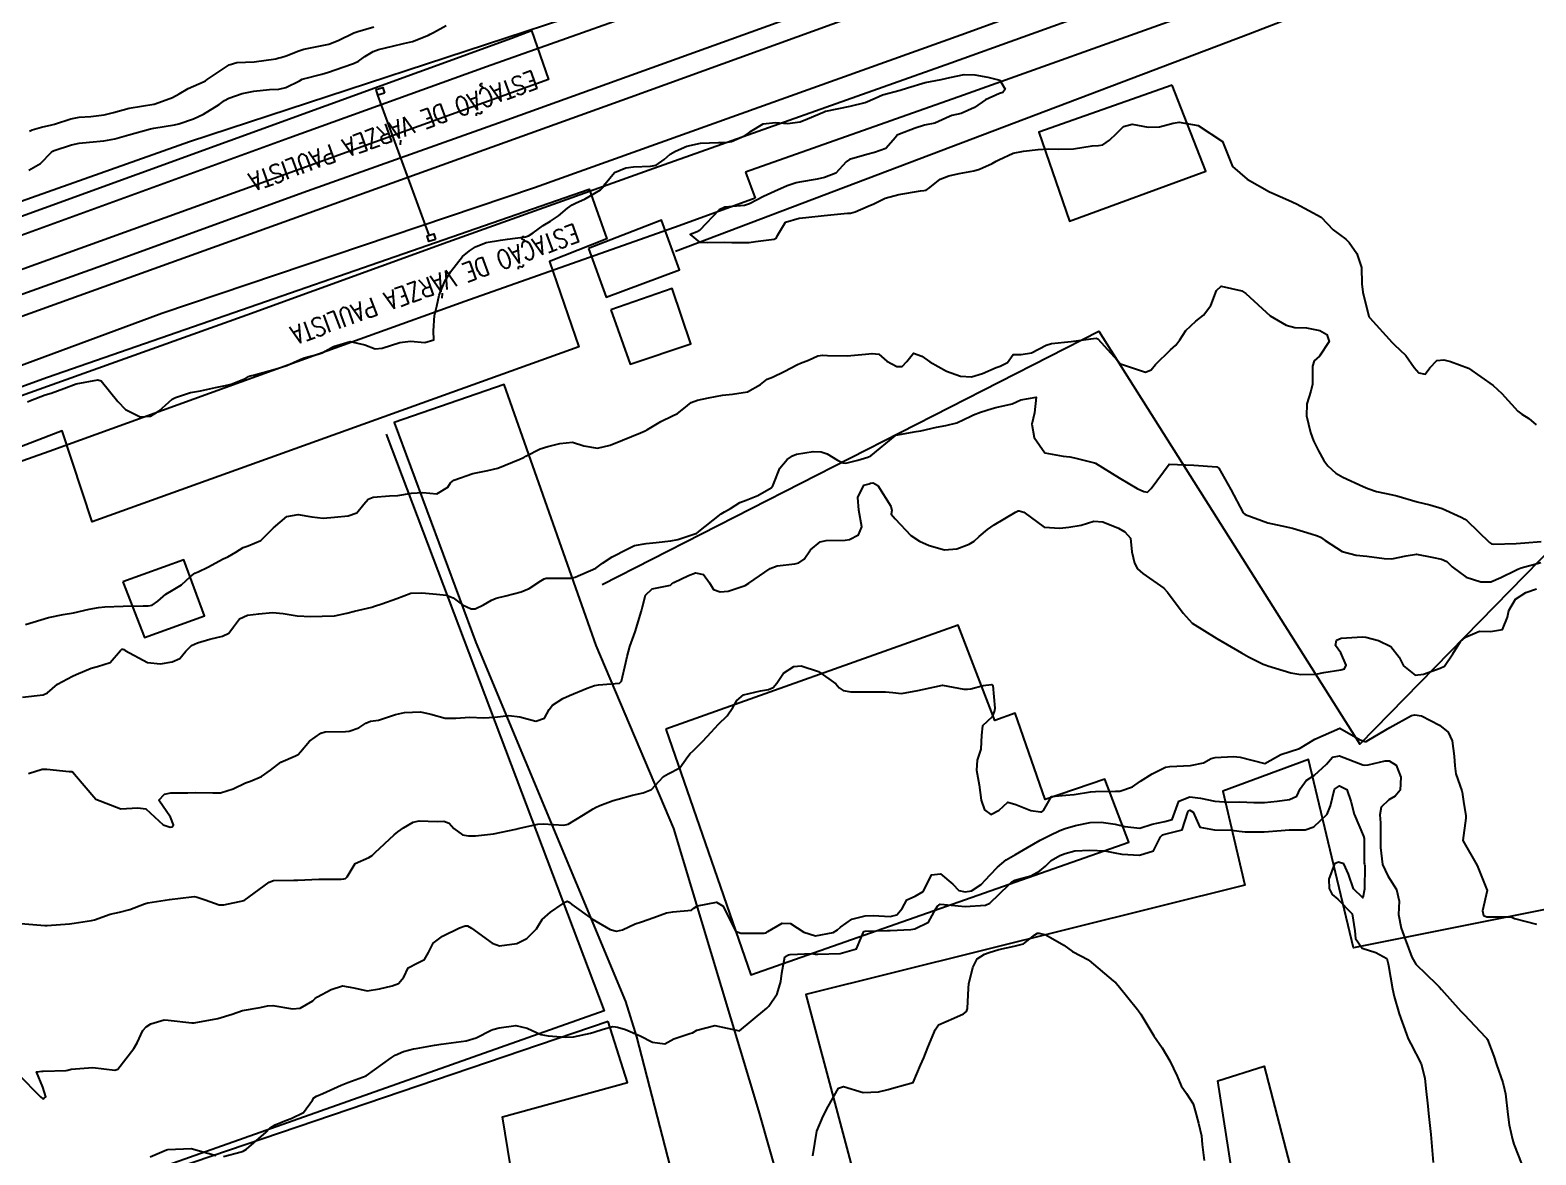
# Model space of a CAD drawing. Header units: metres. Extents: x 307586 to 320046, y 7427249 to 7434250.
# Drawn here: x 312674 to 312795.2, y 7431961.5 to 7432052 of the extents above; entities that cross this region are included whole.
import ezdxf

# ---------------------------------------------------------------- set-up
doc = ezdxf.new("R2010")
doc.units = ezdxf.units.M
doc.header["$MEASUREMENT"] = 0
doc.linetypes.add('CONTINUO', pattern=[0])
for name, color, linetype in [('Curvas de Nivel 1m', 11, 'Continuous'), ('Curvas de Nivel 5m', 15, 'Continuous'), ('Divisa', 42, 'FENCELINE2'), ('Edificações', 30, 'Continuous'), ('Estações', 252, 'Continuous'), ('Linha Férrea', 20, 'Continuous'), ('PLATAFORMA', 45, 'Continuous'), ('Portico', 45, 'Continuous'), ('TEXTO', 45, 'Continuous'), ('Vias Primárias', 230, 'Continuous')]:
    doc.layers.add(name, color=color, linetype=linetype)
doc.styles.add('ROMANS', font='romans', dxfattribs={"height": 0.2})
doc.linetypes.add('FENCELINE2', pattern='A,0.25,-0.1,[132,ltypeshp.shx,S=0.1,R=0,X=-0.1,Y=0],-0.1,1', length=1.45)

msp = doc.modelspace()

# ---------------------------------------------------------------- linework, layer by layer
at = {"layer": 'Curvas de Nivel 1m', "flags": 128}
for points, elevation in [([(312673.92, 7432040.76), (312674.85, 7432041.29), (312675.73, 7432042.2), (312675.84, 7432042.3), (312675.94, 7432042.35), (312677.33, 7432042.8), (312677.95, 7432042.93), (312678.8, 7432043.01), (312679.95, 7432043.12), (312680.83, 7432043.27), (312681.96, 7432043.6), (312683.71, 7432044.1), (312683.96, 7432044.15), (312685.63, 7432044.42), (312685.97, 7432044.5), (312687.16, 7432044.88), (312687.97, 7432045.26), (312689.21, 7432046.04), (312689.66, 7432046.36), (312689.99, 7432046.56), (312691.07, 7432046.94), (312692, 7432047.13), (312693.26, 7432047.25), (312694.01, 7432047.29), (312694.59, 7432047.4), (312695.68, 7432047.96), (312695.9, 7432048.07), (312696.01, 7432048.11), (312697.48, 7432048.49), (312698.02, 7432048.65), (312699.16, 7432049.06), (312700.03, 7432049.35), (312700.42, 7432049.52), (312700.94, 7432049.9), (312701.62, 7432050.32), (312702.04, 7432050.46), (312703.17, 7432050.75), (312704.05, 7432050.96), (312704.79, 7432051.12), (312706.06, 7432051.61), (312706.21, 7432051.69), (312706.47, 7432051.84), (312707.48, 7432052.41)], 722), ([(312673.96, 7432043.91), (312674.18, 7432044), (312674.93, 7432044.21), (312675.77, 7432044.4), (312675.97, 7432044.45), (312677.28, 7432044.88), (312677.97, 7432045.03), (312678.9, 7432045.09), (312679.97, 7432045.21), (312680.71, 7432045.41), (312681.98, 7432045.74), (312683.96, 7432046.08), (312683.98, 7432046.08), (312684, 7432046.08), (312684.07, 7432046.1), (312685.47, 7432046.61), (312686, 7432046.9), (312686.73, 7432047.34), (312688.01, 7432047.9), (312688.11, 7432047.96), (312688.25, 7432048.06), (312690.03, 7432049.24), (312690.64, 7432049.41), (312692.03, 7432049.48), (312693.78, 7432049.73), (312694.03, 7432049.79), (312694.18, 7432049.83), (312694.61, 7432049.97), (312695.64, 7432050.36), (312696.04, 7432050.49), (312697.24, 7432050.75), (312698.05, 7432050.91), (312698.8, 7432051.18), (312700.06, 7432051.81), (312700.13, 7432051.84), (312700.39, 7432051.91), (312701.67, 7432052.29)], 721), ([(312673.8, 7432022.12), (312674.04, 7432022.22), (312675.23, 7432022.68), (312675.71, 7432022.83), (312676.72, 7432023.19), (312677.72, 7432023.57), (312679.46, 7432023.9), (312679.72, 7432023.8), (312681.07, 7432022.14), (312681.69, 7432021.51), (312682.87, 7432020.92), (312683.69, 7432020.97), (312684.39, 7432021.4), (312685.16, 7432022.09), (312685.45, 7432022.33), (312685.71, 7432022.48), (312686.91, 7432022.87), (312687.71, 7432023.01), (312688.94, 7432023.27), (312689.72, 7432023.44), (312690.19, 7432023.55), (312691.33, 7432024.01), (312691.58, 7432024.15), (312691.72, 7432024.21), (312691.99, 7432024.27), (312693.73, 7432024.75), (312694.66, 7432025.05), (312695.75, 7432025.52), (312696.06, 7432025.65), (312697.2, 7432025.95), (312697.59, 7432026.1), (312697.76, 7432026.21), (312698.41, 7432026.58), (312699.76, 7432026.99), (312700.94, 7432026.72), (312701.76, 7432026.4), (312702.33, 7432026.45), (312703.76, 7432026.91), (312704.61, 7432027.01), (312705.76, 7432026.89), (312706.5, 7432027.1), (312706.47, 7432027.83), (312706.54, 7432029.07), (312706.73, 7432029.83), (312706.92, 7432030.71), (312707.37, 7432031.82), (312707.54, 7432032.11), (312707.83, 7432032.58), (312708.81, 7432033.81), (312709.37, 7432034.27), (312709.85, 7432034.59), (312710.71, 7432034.93), (312711.86, 7432035.14), (312712.41, 7432035.22), (312713.87, 7432035.4), (312714.12, 7432035.48), (312714.48, 7432035.73), (312715.29, 7432036.31), (312715.88, 7432036.65), (312716.52, 7432037.08), (312717.24, 7432037.71), (312717.62, 7432037.97), (312717.9, 7432038.1), (312718.68, 7432038.46), (312719.91, 7432039.18), (312720.15, 7432039.43), (312720.29, 7432039.67), (312721.02, 7432040.57), (312721.93, 7432040.95), (312722.56, 7432041.02), (312723.93, 7432041.07), (312724.39, 7432041.16), (312725.03, 7432041.61), (312725.51, 7432042.04), (312725.95, 7432042.3), (312726.85, 7432042.7), (312727.96, 7432042.94), (312729.39, 7432043), (312729.96, 7432043), (312730.44, 7432043.06), (312731.5, 7432043.53), (312731.78, 7432043.72), (312731.97, 7432043.87), (312733, 7432044.5), (312733.98, 7432044.6), (312734.96, 7432044.51), (312735.98, 7432044.66), (312736.56, 7432044.89), (312737.89, 7432045.46), (312737.96, 7432045.49), (312737.99, 7432045.5), (312738.04, 7432045.51), (312740, 7432045.91), (312741.21, 7432046.2), (312742, 7432046.55), (312742.6, 7432046.81), (312744.01, 7432047.2), (312744.6, 7432047.38), (312746.02, 7432047.81), (312747.31, 7432048.06), (312748.02, 7432048.21), (312749.16, 7432048.46), (312750.02, 7432048.43), (312751.08, 7432048.24), (312752.02, 7432048), (312752.45, 7432047.29), (312752.28, 7432047.02), (312752.01, 7432046.92), (312750.89, 7432046.42), (312750, 7432045.81), (312748.93, 7432045.33), (312748.17, 7432045.16), (312747.99, 7432045.09), (312746.79, 7432044.54), (312745.98, 7432044.37), (312745.21, 7432044.13), (312743.97, 7432043.65), (312743.78, 7432043.58), (312743.65, 7432043.39), (312742.85, 7432042.51), (312741.95, 7432042.18), (312741.33, 7432042.03), (312739.94, 7432041.63), (312739.67, 7432041.43), (312738.85, 7432040.52), (312737.92, 7432040.18), (312737.34, 7432040.05), (312735.92, 7432039.79), (312735.65, 7432039.75), (312734.91, 7432039.5), (312733.91, 7432039.04), (312733.02, 7432038.63), (312731.9, 7432038.04), (312731.5, 7432037.93), (312729.9, 7432037.78), (312729.45, 7432037.56), (312727.88, 7432035.91), (312727.67, 7432035.79), (312727.13, 7432035.59), (312727.86, 7432034.97), (312728.48, 7432034.95), (312729.86, 7432034.98), (312730.47, 7432034.94), (312731.86, 7432034.95), (312732.38, 7432035.01), (312733.87, 7432035.2), (312734.06, 7432035.31), (312734.15, 7432035.5), (312734.8, 7432036.58), (312735.89, 7432036.91), (312736.42, 7432036.95), (312737.89, 7432037.11), (312739.77, 7432037.31), (312739.89, 7432037.31), (312740.01, 7432037.31), (312740.4, 7432037.42), (312741.45, 7432037.86), (312741.9, 7432038.06), (312742.8, 7432038.5), (312743.91, 7432038.81), (312745.64, 7432039.1), (312745.91, 7432039.12), (312746.11, 7432039.16), (312746.4, 7432039.36), (312747.23, 7432040.04), (312747.93, 7432040.3), (312748.77, 7432040.49), (312749.93, 7432040.72), (312750.4, 7432040.84), (312751.42, 7432041.3), (312751.75, 7432041.49), (312751.95, 7432041.6), (312753.11, 7432042.12), (312753.95, 7432042.28), (312755.13, 7432042.43), (312755.96, 7432042.49), (312756.74, 7432042.45), (312757.96, 7432042.49), (312759.47, 7432042.71), (312759.96, 7432042.74), (312760.33, 7432042.81), (312760.86, 7432043.18), (312761.42, 7432043.72), (312761.98, 7432044.28), (312762.69, 7432044.45), (312763.98, 7432044.23), (312764.88, 7432044.24), (312765.98, 7432044.54), (312766.47, 7432044.63), (312767.98, 7432044.35), (312769.96, 7432043.07), (312770.75, 7432041.06), (312771.93, 7432040.04), (312773.73, 7432039.03), (312773.91, 7432038.94), (312775.26, 7432038.36), (312775.9, 7432038.05), (312777.89, 7432036.98), (312778.86, 7432035.95), (312779.88, 7432035.2), (312780.15, 7432034.95), (312780.75, 7432034.05), (312781.13, 7432032.94), (312781.16, 7432031.61), (312781.24, 7432030.94), (312781.72, 7432029), (312781.75, 7432028.93), (312781.79, 7432028.88), (312783.6, 7432026.91), (312783.77, 7432026.74), (312784.71, 7432025.85), (312785.37, 7432024.89), (312785.75, 7432024.45), (312786.26, 7432024.36), (312786.62, 7432024.87), (312787.18, 7432025.44), (312787.76, 7432025.51), (312788.29, 7432025.38), (312789.75, 7432024.83), (312791.73, 7432023.45), (312792.41, 7432022.8), (312793.71, 7432021.37), (312794.04, 7432021.12), (312794.6, 7432020.78), (312795.19, 7432020.26)], 723), ([(312673.63, 7432004.22), (312675.49, 7432004.76), (312676.67, 7432005.01), (312677.49, 7432005.15), (312678.77, 7432005.44), (312679.5, 7432005.58), (312680.02, 7432005.62), (312681.5, 7432005.68), (312683.11, 7432005.71), (312683.51, 7432005.7), (312683.84, 7432005.76), (312684.3, 7432006.09), (312684.94, 7432006.66), (312685.52, 7432006.99), (312686.2, 7432007.4), (312686.92, 7432008.07), (312687.26, 7432008.34), (312687.54, 7432008.46), (312688.31, 7432008.82), (312689.55, 7432009.49), (312689.91, 7432009.66), (312690.57, 7432010.02), (312691.16, 7432010.41), (312691.56, 7432010.55), (312692.58, 7432010.98), (312693.58, 7432011.98), (312694.67, 7432012.89), (312695.59, 7432013.05), (312696.67, 7432012.88), (312697.59, 7432012.77), (312698.51, 7432012.84), (312699.59, 7432012.96), (312700.3, 7432013.2), (312700.87, 7432013.9), (312701.22, 7432014.28), (312701.61, 7432014.45), (312702.92, 7432014.56), (312703.61, 7432014.6), (312704.69, 7432014.77), (312705.62, 7432014.83), (312706.73, 7432014.72), (312707.62, 7432015.27), (312707.84, 7432015.61), (312708.11, 7432015.81), (312709.64, 7432016.36), (312710.83, 7432016.59), (312711.64, 7432016.79), (312713.41, 7432017.5), (312713.65, 7432017.61), (312713.74, 7432017.65), (312713.89, 7432017.74), (312715.05, 7432018.33), (312715.66, 7432018.53), (312716.62, 7432018.76), (312717.66, 7432018.88), (312718.56, 7432018.58), (312719.66, 7432018.39), (312720.68, 7432018.65), (312721.67, 7432019.05), (312723.11, 7432019.63), (312723.5, 7432019.8), (312723.68, 7432019.89), (312724.76, 7432020.53), (312725.69, 7432021), (312726.11, 7432021.19), (312726.62, 7432021.59), (312727.21, 7432022.08), (312727.71, 7432022.27), (312728.59, 7432022.45), (312729.71, 7432022.66), (312730.52, 7432022.73), (312731.72, 7432022.94), (312732.78, 7432023.51), (312733.3, 7432023.94), (312733.73, 7432024.11), (312734.67, 7432024.56), (312735.75, 7432025.14), (312736, 7432025.23), (312736.64, 7432025.47), (312737.39, 7432025.83), (312737.76, 7432025.88), (312738.17, 7432025.86), (312739.76, 7432025.82), (312741.22, 7432025.95), (312741.76, 7432026.02), (312742.3, 7432025.95), (312742.94, 7432025.39), (312743.75, 7432024.96), (312744.17, 7432024.96), (312744.55, 7432025.37), (312745.09, 7432026.04), (312745.76, 7432025.79), (312746.39, 7432025.35), (312747.74, 7432024.6), (312748.86, 7432024.2), (312749.74, 7432024.13), (312750.65, 7432024.39), (312751.75, 7432024.88), (312752.05, 7432024.98), (312752.66, 7432025.28), (312753.1, 7432025.93), (312753.76, 7432025.94), (312754.58, 7432026.07), (312755.77, 7432026.69), (312756.18, 7432026.82), (312757.77, 7432026.98), (312759.36, 7432027.2), (312759.77, 7432027.25), (312759.93, 7432027.19), (312761.75, 7432025.17), (312763.74, 7432024.52), (312764.2, 7432024.69), (312764.57, 7432025.14), (312765.76, 7432026.3), (312766.2, 7432026.68), (312766.52, 7432027.11), (312767.01, 7432027.87), (312767.79, 7432028.61), (312768.42, 7432029.09), (312769.02, 7432029.87), (312769.46, 7432031.08), (312769.83, 7432031.44), (312771.5, 7432031.05), (312771.82, 7432030.85), (312773.79, 7432029.03), (312775.07, 7432028.29), (312775.78, 7432028.11), (312776.7, 7432028.08), (312777.78, 7432027.86), (312778.34, 7432027.53), (312778.54, 7432026.97), (312777.76, 7432025.79), (312777.31, 7432025.43), (312777.19, 7432024.99), (312777.18, 7432023.54), (312777.06, 7432022.99), (312776.74, 7432021.96), (312776.71, 7432020.99), (312777.02, 7432019.65), (312777.28, 7432018.98), (312777.66, 7432018.18), (312778.1, 7432017.41), (312778.43, 7432016.97), (312779.06, 7432016.38), (312779.64, 7432016.06), (312781.27, 7432015.3), (312781.64, 7432015.14), (312782.34, 7432014.92), (312783.63, 7432014.64), (312783.98, 7432014.55), (312785.62, 7432014.09), (312786.64, 7432013.85), (312787.61, 7432013.55), (312789.16, 7432012.84), (312789.45, 7432012.68), (312789.6, 7432012.57), (312791.42, 7432010.81), (312791.58, 7432010.69), (312791.72, 7432010.67), (312793.58, 7432010.73), (312794.28, 7432010.78), (312795.58, 7432010.88)], 724), ([(312673.87, 7431992.21), (312674.99, 7431992.56), (312675.35, 7431992.57), (312677.14, 7431992.39), (312677.34, 7431992.37), (312677.47, 7431992.31), (312677.59, 7431992.18), (312679.31, 7431990.15), (312681.31, 7431989.39), (312682.67, 7431989.47), (312683.31, 7431989.37), (312684.71, 7431988.09), (312685.29, 7431987.9), (312685.44, 7431987.93), (312685.54, 7431988.08), (312685.3, 7431988.72), (312684.38, 7431990.09), (312684.83, 7431990.57), (312685.32, 7431990.66), (312686.71, 7431990.68), (312687.32, 7431990.69), (312688.7, 7431990.66), (312689.32, 7431990.68), (312690.35, 7431991), (312691.33, 7431991.46), (312691.73, 7431991.61), (312692.63, 7431991.99), (312693.35, 7431992.5), (312694.19, 7431993.13), (312695.36, 7431993.65), (312695.57, 7431993.75), (312695.76, 7431993.96), (312696.5, 7431994.82), (312697.39, 7431995.48), (312697.75, 7431995.57), (312699.39, 7431995.59), (312699.67, 7431995.62), (312700.47, 7431995.9), (312701.01, 7431996.28), (312701.4, 7431996.43), (312702.04, 7431996.52), (312703.4, 7431996.96), (312704.12, 7431997.14), (312705.41, 7431997.19), (312706.24, 7431997), (312707.4, 7431996.67), (312708.26, 7431996.67), (312709.4, 7431996.75), (312710.48, 7431996.7), (312711.4, 7431996.75), (312712.53, 7431996.88), (312713.4, 7431996.79), (312714.7, 7431996.42), (312715.4, 7431996.68), (312715.77, 7431997.36), (312716.05, 7431997.71), (312716.87, 7431998.25), (312717.42, 7431998.51), (312718.84, 7431999.09), (312719.43, 7431999.3), (312719.75, 7431999.35), (312721.43, 7431999.48), (312721.58, 7431999.65), (312721.95, 7432001.15), (312722.04, 7432001.64), (312722.27, 7432002.44), (312722.7, 7432003.63), (312723.2, 7432005.32), (312723.27, 7432005.62), (312723.52, 7432006.56), (312724.06, 7432007.08), (312725.53, 7432007.38), (312725.64, 7432007.49), (312725.81, 7432007.6), (312726.97, 7432008.15), (312727.54, 7432008.37), (312728.2, 7432008.23), (312728.67, 7432007.56), (312729, 7432007.03), (312729.53, 7432006.85), (312730.17, 7432006.9), (312731.53, 7432007.35), (312731.84, 7432007.53), (312733.55, 7432008.71), (312734.11, 7432008.93), (312735.55, 7432009.1), (312735.86, 7432009.16), (312736.29, 7432009.47), (312736.8, 7432010.23), (312737.57, 7432010.86), (312738.05, 7432010.98), (312739.58, 7432011), (312739.94, 7432011.06), (312740.65, 7432011.42), (312740.93, 7432012.08), (312740.7, 7432013.42), (312740.62, 7432014.42), (312741.08, 7432015.42), (312741.51, 7432015.53), (312741.63, 7432015.57), (312741.85, 7432015.62), (312742.22, 7432015.4), (312743.27, 7432013.72), (312743.35, 7432013.38), (312743.29, 7432013.08), (312743.6, 7432012.72), (312744.88, 7432011.37), (312745.58, 7432010.92), (312746.36, 7432010.56), (312747.57, 7432010.22), (312748.58, 7432010.31), (312749.57, 7432010.66), (312749.97, 7432010.92), (312750.36, 7432011.3), (312751.03, 7432011.85), (312751.59, 7432012.23), (312753.3, 7432013.26), (312753.52, 7432013.35), (312753.6, 7432013.35), (312753.96, 7432013.26), (312755.59, 7432012.05), (312756.85, 7432011.97), (312757.59, 7432012.04), (312758.58, 7432012.19), (312759.6, 7432012.51), (312760.31, 7432012.47), (312761.59, 7432011.95), (312762.09, 7432011.67), (312762.55, 7432011.16), (312762.66, 7432010.06), (312762.86, 7432009.15), (312763.11, 7432008.7), (312763.54, 7432008.32), (312765.22, 7432007.12), (312765.53, 7432006.82), (312766.78, 7432005.11), (312767.5, 7432004.31), (312769.48, 7432003.07), (312771.47, 7432001.92), (312772.03, 7432001.6), (312773.21, 7432001.02), (312773.46, 7432000.93), (312773.59, 7432000.89), (312775.45, 7432000.32), (312776.24, 7432000.2), (312777.45, 7432000.21), (312778.09, 7432000.34), (312779.46, 7432000.56), (312779.77, 7432000.64), (312779.91, 7432000.95), (312779.47, 7432001.93), (312779.04, 7432002.51), (312779.11, 7432002.96), (312779.49, 7432003.11), (312781.21, 7432003.21), (312781.49, 7432003.19), (312782.5, 7432002.92), (312783.48, 7432002.43), (312784.16, 7432001.59), (312784.52, 7432000.89), (312785.45, 7432000.13), (312786.11, 7432000.22), (312787.46, 7432000.69), (312787.8, 7432000.85), (312788.49, 7432001.86), (312789.11, 7432002.84), (312789.49, 7432003.18), (312790.63, 7432003.68), (312791.5, 7432003.65), (312792.48, 7432003.82), (312792.88, 7432004.8), (312792.98, 7432005.33), (312793.53, 7432006.25), (312794.36, 7432006.78), (312795.21, 7432007.09)], 726), ([(312673.26, 7431980.15), (312675.19, 7431980), (312675.39, 7431980), (312677.19, 7431980.13), (312677.56, 7431980.17), (312678.96, 7431980.39), (312679.2, 7431980.46), (312680.44, 7431980.9), (312681.21, 7431981.07), (312682.04, 7431981.28), (312683.22, 7431981.75), (312683.49, 7431981.83), (312685.22, 7431982.08), (312686.99, 7431982.3), (312687.23, 7431982.32), (312687.45, 7431982.28), (312688.1, 7431982.05), (312689.22, 7431981.66), (312689.59, 7431981.65), (312691.22, 7431982.01), (312693.24, 7431983.49), (312693.6, 7431983.62), (312695.24, 7431983.63), (312695.55, 7431983.65), (312697.24, 7431983.72), (312699.05, 7431983.72), (312699.24, 7431983.74), (312699.38, 7431983.77), (312699.51, 7431983.91), (312700.17, 7431984.99), (312701.27, 7431985.46), (312701.53, 7431985.63), (312701.78, 7431985.88), (312703.29, 7431987.28), (312703.61, 7431987.54), (312704.06, 7431987.85), (312704.82, 7431988.32), (312705.3, 7431988.41), (312706.75, 7431988.37), (312707.3, 7431988.38), (312707.72, 7431988.24), (312708.1, 7431987.81), (312708.79, 7431987.3), (312709.29, 7431987.21), (312709.85, 7431987.22), (312711.29, 7431987.37), (312713.08, 7431987.74), (312713.29, 7431987.8), (312714.87, 7431988.15), (312715.3, 7431988.17), (312716.94, 7431988.06), (312717.3, 7431988.14), (312718.54, 7431988.91), (312719.31, 7431989.38), (312719.49, 7431989.49), (312719.86, 7431989.66), (312720.93, 7431990.04), (312721.32, 7431990.17), (312722.47, 7431990.49), (312723.33, 7431990.66), (312724.01, 7431990.94), (312724.63, 7431991.61), (312724.97, 7431991.98), (312725.35, 7431992.2), (312726.28, 7431992.67), (312726.92, 7431993.58), (312727.12, 7431993.83), (312727.37, 7431994.05), (312728.14, 7431994.82), (312728.8, 7431995.56), (312729.4, 7431996.18), (312730.1, 7431996.85), (312730.56, 7431997.54), (312730.87, 7431998.09), (312731.42, 7431998.54), (312732.78, 7431998.86), (312733.43, 7431998.98), (312733.79, 7431999.14), (312734.1, 7431999.49), (312734.63, 7432000.3), (312735.45, 7432000.82), (312736.05, 7432000.88), (312737.45, 7432000.43), (312738.83, 7431999.44), (312739.11, 7431999.12), (312739.43, 7431998.91), (312740.05, 7431998.8), (312741.43, 7431998.78), (312742.84, 7431998.8), (312743.43, 7431998.74), (312744.13, 7431998.66), (312745.43, 7431998.89), (312745.8, 7431998.99), (312747.43, 7431999.34), (312749.14, 7431999.02), (312749.43, 7431999), (312749.71, 7431999.03), (312750.7, 7431999.3), (312751.36, 7431999.37), (312751.43, 7431999.34), (312751.46, 7431999.29), (312751.62, 7431997.49), (312751.6, 7431997.29), (312751.41, 7431996.79), (312750.63, 7431996.07), (312750.55, 7431995.3), (312750.5, 7431994.17), (312750.21, 7431993.3), (312750.15, 7431992.5), (312750.38, 7431991.3), (312750.54, 7431990.08), (312750.79, 7431989.3), (312751.31, 7431988.93), (312751.97, 7431989.28), (312752.67, 7431989.92), (312753.32, 7431989.72), (312754.52, 7431989.25), (312755.31, 7431989.13), (312755.41, 7431989.15), (312755.55, 7431989.24), (312756.19, 7431990.37), (312757.33, 7431990.48), (312758, 7431990.54), (312759.34, 7431990.76), (312759.74, 7431990.78), (312761.34, 7431990.8), (312761.7, 7431990.8), (312762.72, 7431991.15), (312763.35, 7431991.6), (312764.29, 7431992.2), (312765.36, 7431992.72), (312765.7, 7431992.78), (312767.36, 7431992.86), (312768.42, 7431993.08), (312769.03, 7431993.42), (312769.37, 7431993.5), (312770.84, 7431993.58), (312771.37, 7431993.53), (312773.36, 7431993.02), (312774.63, 7431993.76), (312775.38, 7431994), (312776.15, 7431994.23), (312777.39, 7431994.98), (312779.4, 7431995.86), (312781.02, 7431994.93), (312781.39, 7431994.8), (312781.5, 7431994.81), (312781.72, 7431994.93), (312783.4, 7431995.92), (312785.16, 7431996.88), (312785.41, 7431996.95), (312785.96, 7431996.87), (312787.41, 7431996.11), (312788.1, 7431995.55), (312788.42, 7431994.84), (312788.59, 7431993.63), (312788.65, 7431992.84), (312788.72, 7431992.2), (312789.2, 7431990.83), (312789.24, 7431990.73), (312789.33, 7431989.97), (312789.53, 7431988.83), (312789.53, 7431988.62), (312789.29, 7431986.83), (312790.44, 7431984.82), (312791.24, 7431982.81), (312790.86, 7431981.18), (312790.94, 7431980.81), (312791.22, 7431980.69), (312793.12, 7431980.68), (312793.22, 7431980.66), (312793.44, 7431980.56), (312795.22, 7431980.11)], 727), ([(312673.05, 7431968.03), (312674.84, 7431966.2), (312675.03, 7431966.06), (312675.14, 7431966.09), (312675.27, 7431966.2), (312675.04, 7431966.99), (312674.52, 7431968.21), (312674.97, 7431968.28), (312675.05, 7431968.28), (312676.9, 7431968.33), (312677.05, 7431968.36), (312677.32, 7431968.44), (312679.06, 7431968.57), (312680.83, 7431968.36), (312681.06, 7431968.44), (312682.35, 7431970.11), (312682.62, 7431970.56), (312683.09, 7431971.54), (312683.35, 7431971.85), (312683.73, 7431972.09), (312684.79, 7431972.4), (312685.11, 7431972.38), (312687.02, 7431972.15), (312687.1, 7431972.15), (312687.21, 7431972.16), (312689.11, 7431972.5), (312690.27, 7431972.86), (312691.11, 7431973.16), (312692.53, 7431973.4), (312693.12, 7431973.53), (312693.55, 7431973.55), (312695.12, 7431973.29), (312695.73, 7431973.34), (312696.76, 7431973.94), (312696.95, 7431974.12), (312697.13, 7431974.25), (312698.22, 7431974.84), (312699.14, 7431975.13), (312700.05, 7431974.99), (312701.14, 7431974.75), (312702.12, 7431974.89), (312703.14, 7431975.15), (312703.66, 7431975.34), (312704.07, 7431975.85), (312704.43, 7431976.58), (312705.16, 7431976.97), (312705.74, 7431977.26), (312706.06, 7431977.83), (312706.44, 7431978.56), (312707.19, 7431979.13), (312708.57, 7431979.8), (312709.01, 7431979.98), (312709.2, 7431979.97), (312709.53, 7431979.79), (312711.18, 7431978.56), (312711.79, 7431978.37), (312713.18, 7431978.54), (312713.98, 7431978.94), (312714.75, 7431979.72), (312714.92, 7431980), (312715.2, 7431980.47), (312715.87, 7431981.06), (312716.83, 7431981.7), (312717.06, 7431981.86), (312717.23, 7431981.94), (312717.39, 7431981.86), (312717.59, 7431981.69), (312719.21, 7431980.53), (312720.67, 7431979.66), (312721.19, 7431979.53), (312721.68, 7431979.64), (312722.69, 7431980.14), (312723.2, 7431980.3), (312724.19, 7431980.63), (312725.21, 7431981), (312725.71, 7431981.1), (312727.22, 7431981.24), (312727.42, 7431981.38), (312727.71, 7431981.57), (312729.23, 7431981.88), (312729.78, 7431981.54), (312730.34, 7431980.4), (312730.76, 7431979.53), (312731.19, 7431979.37), (312733.08, 7431979.39), (312733.19, 7431979.41), (312733.26, 7431979.43), (312733.37, 7431979.5), (312734.51, 7431980.18), (312735.2, 7431980.15), (312736.26, 7431979.47), (312737.19, 7431979.17), (312738.61, 7431979.44), (312738.98, 7431979.65), (312739.2, 7431979.85), (312740.12, 7431980.51), (312741.21, 7431980.78), (312741.83, 7431980.79), (312743.21, 7431980.73), (312743.75, 7431980.84), (312744.17, 7431981.37), (312744.55, 7431982.05), (312745.23, 7431982.36), (312745.87, 7431982.72), (312746.19, 7431983.35), (312746.53, 7431984.07), (312747.26, 7431984.16), (312748.24, 7431983.33), (312748.74, 7431982.82), (312749.24, 7431982.69), (312749.75, 7431982.79), (312750.54, 7431983.3), (312750.88, 7431983.66), (312751.25, 7431984.07), (312751.84, 7431984.7), (312752.55, 7431985.27), (312753.28, 7431985.71), (312754.26, 7431986.27), (312755.29, 7431986.86), (312755.54, 7431986.99), (312756.03, 7431987.23), (312756.87, 7431987.65), (312757.3, 7431987.81), (312758.13, 7431988.04), (312759.3, 7431988.29), (312760.18, 7431988.3), (312761.3, 7431988.14), (312762.09, 7431987.95), (312763.3, 7431987.83), (312764.28, 7431988.15), (312765.31, 7431988.35), (312765.89, 7431988.53), (312766.11, 7431989.11), (312766.43, 7431990), (312767.33, 7431990.35), (312768.19, 7431990.23), (312769.33, 7431989.99), (312770.47, 7431989.92), (312771.33, 7431989.93), (312772.47, 7431989.89), (312773.33, 7431989.89), (312774.34, 7431990), (312775.33, 7431990.13), (312775.92, 7431990.41), (312776.19, 7431990.99), (312776.67, 7431991.66), (312777.35, 7431992.08), (312778.31, 7431992.97), (312778.79, 7431993.54), (312779.37, 7431993.64), (312781.24, 7431992.93), (312781.36, 7431992.89), (312781.67, 7431992.93), (312783.04, 7431993.24), (312783.37, 7431993.24), (312783.92, 7431992.89), (312784.3, 7431991.94), (312784.25, 7431990.89), (312783.83, 7431990.4), (312783.33, 7431990.11), (312782.72, 7431989.51), (312782.62, 7431988.91), (312782.65, 7431988.26), (312782.65, 7431986.91), (312782.65, 7431986.27), (312782.83, 7431984.91), (312783.26, 7431983.99), (312783.94, 7431982.89), (312784.16, 7431981.96), (312784.12, 7431980.89), (312784.33, 7431979.77), (312784.64, 7431978.89), (312785.18, 7431977.45), (312785.5, 7431976.88), (312787.16, 7431975.28), (312787.37, 7431975.07), (312787.56, 7431974.85), (312789.13, 7431973.11), (312789.39, 7431972.83), (312791.11, 7431971.02), (312791.21, 7431970.91), (312791.28, 7431970.81), (312791.77, 7431969.48), (312792, 7431968.8), (312792.49, 7431967.36), (312792.65, 7431966.79), (312792.71, 7431966.45), (312792.91, 7431964.78), (312793.02, 7431963.97), (312793.27, 7431962.78), (312793.38, 7431962.4), (312794.04, 7431960.77)], 728), ([(312689.57, 7431961.42), (312690.98, 7431961.78), (312691.14, 7431961.84), (312691.42, 7431962), (312693, 7431963.37), (312693.29, 7431963.69), (312693.72, 7431963.97), (312694.63, 7431964.34), (312695.01, 7431964.47), (312696.01, 7431964.96), (312696.74, 7431965.94), (312696.85, 7431966.13), (312697.04, 7431966.25), (312697.57, 7431966.47), (312699.05, 7431967.15), (312699.58, 7431967.37), (312701.05, 7431967.89), (312703.07, 7431969.35), (312703.38, 7431969.55), (312704.04, 7431969.85), (312704.85, 7431970.07), (312705.08, 7431970.11), (312706.55, 7431970.36), (312707.08, 7431970.45), (312708.29, 7431970.6), (312709.09, 7431970.71), (312709.91, 7431970.96), (312711.1, 7431971.56), (312711.25, 7431971.62), (312711.75, 7431971.76), (312713.1, 7431971.94), (312714.01, 7431971.73), (312715.1, 7431971.22), (312715.7, 7431971.11), (312717.09, 7431971.02), (312717.73, 7431971.05), (312719.1, 7431971.34), (312719.36, 7431971.41), (312720.11, 7431971.66), (312720.89, 7431971.87), (312721.1, 7431971.84), (312721.27, 7431971.81), (312721.92, 7431971.64), (312723.1, 7431971.12), (312724.1, 7431970.6), (312725.09, 7431970.48), (312725.81, 7431970.88), (312727.1, 7431971.3), (312727.31, 7431971.37), (312727.66, 7431971.57), (312729.11, 7431971.94), (312731.1, 7431971.53), (312733.12, 7431973.22), (312733.28, 7431973.34), (312733.46, 7431973.5), (312734.13, 7431974.5), (312734.41, 7431975.49), (312734.48, 7431976.17), (312734.74, 7431977.48), (312735.03, 7431977.63), (312735.17, 7431977.66), (312736.9, 7431977.74), (312737.18, 7431977.7), (312737.4, 7431977.69), (312739.18, 7431977.74), (312740.49, 7431978.11), (312741.03, 7431979.41), (312741.1, 7431979.51), (312741.19, 7431979.54), (312742.98, 7431979.6), (312743.2, 7431979.6), (312744.88, 7431979.68), (312745.2, 7431979.73), (312746.3, 7431980.26), (312746.89, 7431981.34), (312747.02, 7431981.55), (312747.23, 7431981.72), (312747.56, 7431981.67), (312749.23, 7431981.53), (312750.88, 7431981.64), (312751.23, 7431981.79), (312752.75, 7431983.27), (312752.99, 7431983.52), (312753.25, 7431983.65), (312754.53, 7431983.98), (312755.26, 7431984.39), (312755.72, 7431984.78), (312756.15, 7431985.23), (312756.87, 7431985.63), (312757.28, 7431985.79), (312758.08, 7431986.01), (312759.28, 7431986.06), (312760.47, 7431985.99), (312761.28, 7431985.84), (312761.84, 7431985.72), (312763.28, 7431985.64), (312764.4, 7431986.01), (312764.95, 7431987.12), (312765.11, 7431987.3), (312765.3, 7431987.33), (312766.7, 7431987.7), (312767.15, 7431989.1), (312767.19, 7431989.22), (312767.32, 7431989.26), (312767.59, 7431989.1), (312768.12, 7431987.91), (312769.3, 7431987.69), (312770.69, 7431987.66), (312771.3, 7431987.57), (312771.78, 7431987.53), (312773.3, 7431987.54), (312774.66, 7431987.65), (312775.3, 7431987.68), (312776.59, 7431987.7), (312777.3, 7431987.92), (312778.38, 7431988.96), (312778.65, 7431989.63), (312778.96, 7431990.96), (312779.35, 7431991.23), (312779.94, 7431990.94), (312780.28, 7431989.99), (312780.54, 7431988.94), (312781.3, 7431987.19), (312781.34, 7431986.98), (312781.34, 7431986.93), (312781.35, 7431985.01), (312781.37, 7431984.93), (312781.41, 7431984.79), (312781.38, 7431982.93), (312781.24, 7431982.22), (312780.5, 7431982.94), (312780.08, 7431984.12), (312779.7, 7431984.95), (312779.27, 7431985.09), (312778.96, 7431984.95), (312778.5, 7431983.72), (312778.52, 7431982.96), (312778.78, 7431982.5), (312779.23, 7431982.12), (312780.37, 7431980.94), (312780.59, 7431979.56), (312780.66, 7431978.94), (312781.19, 7431978.18), (312782.28, 7431977.82), (312783.18, 7431977.33), (312783.29, 7431976.9), (312783.31, 7431976.77), (312783.63, 7431974.9), (312783.77, 7431974.27), (312784.15, 7431972.89), (312784.75, 7431971.24), (312784.89, 7431970.88), (312785.1, 7431970.48), (312785.93, 7431968.87), (312786.24, 7431967.7), (312786.32, 7431966.87), (312786.46, 7431965.45), (312786.52, 7431964.87), (312786.7, 7431963.17), (312786.74, 7431962.86), (312786.91, 7431960.94)], 729), ([(312683.67, 7431961.39), (312684.98, 7431961.94), (312685.09, 7431961.97), (312686.98, 7431962.06), (312688.97, 7431961.48)], 729)]:
    msp.add_lwpolyline(points, dxfattribs=dict(at, elevation=elevation))
at = {"layer": 'Curvas de Nivel 5m', "flags": 128}
for points, elevation in [([(312673.41, 7431998.36), (312675.07, 7431998.55), (312675.42, 7431998.72), (312676.22, 7431999.4), (312677.43, 7432000.05), (312677.71, 7432000.18), (312678.91, 7432000.69), (312679.44, 7432000.83), (312680.45, 7432001.14), (312681.27, 7432002.13), (312681.38, 7432002.22), (312681.46, 7432002.23), (312681.54, 7432002.21), (312681.67, 7432002.13), (312683.45, 7432001.15), (312684.49, 7432001.04), (312685.45, 7432001.2), (312686.06, 7432001.47), (312686.54, 7432002.07), (312687, 7432002.53), (312687.47, 7432002.74), (312688.46, 7432003.03), (312689.48, 7432003.28), (312690, 7432003.5), (312690.38, 7432004.02), (312690.85, 7432004.66), (312691.5, 7432004.95), (312692.41, 7432005.08), (312693.5, 7432005.17), (312694.38, 7432005.09), (312695.5, 7432004.9), (312696.59, 7432004.85), (312697.5, 7432004.87), (312698.51, 7432004.91), (312699.5, 7432005.11), (312700.11, 7432005.29), (312701.51, 7432005.61), (312701.72, 7432005.68), (312702.32, 7432005.88), (312703.52, 7432006.31), (312704.65, 7432006.72), (312705.52, 7432006.77), (312706.71, 7432006.64), (312707.52, 7432006.56), (312708.06, 7432006.35), (312708.79, 7432005.8), (312709.51, 7432005.47), (312709.82, 7432005.47), (312710.48, 7432005.78), (312711.12, 7432006.17), (312711.52, 7432006.32), (312712.28, 7432006.52), (312713.52, 7432006.85), (312714.16, 7432007.1), (312715.1, 7432007.72), (312715.37, 7432007.89), (312715.53, 7432007.93), (312717.31, 7432007.93), (312717.54, 7432007.95), (312717.87, 7432008.03), (312719.54, 7432008.73), (312720.07, 7432009.14), (312720.85, 7432009.66), (312721.32, 7432009.89), (312721.56, 7432010.04), (312722.64, 7432010.56), (312723.57, 7432010.72), (312724.38, 7432010.81), (312725.57, 7432010.93), (312726.13, 7432011.04), (312727.58, 7432011.52), (312727.62, 7432011.54), (312727.67, 7432011.58), (312729.6, 7432013.12), (312729.87, 7432013.28), (312730.37, 7432013.54), (312731.12, 7432014.03), (312731.61, 7432014.22), (312732.55, 7432014.59), (312733.63, 7432015.2), (312733.77, 7432015.36), (312733.83, 7432015.5), (312734.34, 7432016.8), (312734.93, 7432017.49), (312735.35, 7432017.79), (312735.66, 7432017.91), (312737.01, 7432018.12), (312737.66, 7432018.1), (312738.14, 7432017.94), (312738.98, 7432017.44), (312739.43, 7432017.22), (312739.65, 7432017.2), (312739.85, 7432017.23), (312740.6, 7432017.42), (312741.41, 7432017.66), (312741.66, 7432017.79), (312743.6, 7432019.38), (312743.64, 7432019.42), (312743.67, 7432019.43), (312745.31, 7432019.73), (312745.68, 7432019.8), (312746.94, 7432020.09), (312747.69, 7432020.23), (312748.58, 7432020.44), (312749.7, 7432020.98), (312749.91, 7432021.09), (312750.48, 7432021.3), (312751.41, 7432021.59), (312751.71, 7432021.66), (312753.03, 7432021.96), (312753.71, 7432022.29), (312754.95, 7432022.49), (312754.82, 7432021.25), (312754.61, 7432020.34), (312754.8, 7432019.25), (312755.66, 7432018.03), (312757.12, 7432017.76), (312757.66, 7432017.71), (312758.05, 7432017.61), (312759.65, 7432017.22), (312759.73, 7432017.19), (312761.64, 7432016.02), (312763.09, 7432015.16), (312763.63, 7432014.9), (312763.91, 7432014.86), (312764.2, 7432015.14), (312765.65, 7432017.12), (312767.65, 7432017.02), (312769.48, 7432016.9), (312769.65, 7432016.78), (312770.62, 7432015.06), (312771.61, 7432013.2), (312771.78, 7432013.05), (312773.6, 7432012.38), (312774.72, 7432012.14), (312775.59, 7432011.95), (312777.07, 7432011.5), (312777.59, 7432011.34), (312777.84, 7432011.23), (312778.2, 7432010.97), (312779.57, 7432010.07), (312780.71, 7432009.79), (312781.56, 7432009.72), (312782.96, 7432009.51), (312783.56, 7432009.49), (312784.73, 7432009.73), (312785.57, 7432009.86), (312786.8, 7432009.64), (312787.57, 7432009.46), (312787.99, 7432009.27), (312788.42, 7432008.85), (312789.55, 7432008.03), (312790.74, 7432007.63), (312791.55, 7432007.65), (312792.35, 7432008), (312793.56, 7432008.58), (312793.7, 7432008.65), (312793.99, 7432008.78), (312795.57, 7432009.21)], 725), ([(312736.98, 7431961.46), (312737.3, 7431963.46), (312737.81, 7431964.66), (312738.23, 7431965.44), (312739.05, 7431966.9), (312739.45, 7431967.03), (312741.04, 7431966.56), (312742.26, 7431966.61), (312743.05, 7431966.8), (312743.5, 7431966.93), (312745.05, 7431967.36), (312745.66, 7431968.76), (312745.91, 7431969.35), (312746.25, 7431970.18), (312746.72, 7431971.34), (312746.84, 7431971.61), (312747.11, 7431972.01), (312748.33, 7431972.53), (312749.12, 7431972.89), (312749.36, 7431973.07), (312749.43, 7431973.31), (312749.5, 7431974.96), (312749.55, 7431975.31), (312749.85, 7431976.62), (312750.21, 7431977.3), (312750.79, 7431977.68), (312751.18, 7431977.81), (312751.96, 7431978.06), (312753.18, 7431978.33), (312753.93, 7431978.51), (312754.86, 7431979.24), (312755.05, 7431979.38), (312755.2, 7431979.39), (312755.74, 7431979.23), (312757.18, 7431978.41), (312757.88, 7431977.91), (312759.17, 7431977.22), (312759.21, 7431977.19), (312761.16, 7431975.53), (312761.36, 7431975.37), (312761.56, 7431975.16), (312763.12, 7431973.23), (312763.2, 7431973.14), (312763.38, 7431972.87), (312764.42, 7431971.13), (312765.09, 7431970.15), (312765.72, 7431969.11), (312766.29, 7431967.88), (312766.62, 7431967.1), (312767.05, 7431966.49), (312767.58, 7431965.64), (312767.75, 7431965.09), (312768.02, 7431964.09), (312768.25, 7431963.08), (312768.3, 7431962.38), (312768.47, 7431961.08)], 730)]:
    msp.add_lwpolyline(points, dxfattribs=dict(at, elevation=elevation))
at = {"layer": 'Divisa'}
for points in [[(312583.49, 7431999.56), (312592.88, 7432003.51), (312590.54, 7432010.48), (312620.9, 7432021.47), (312620.54, 7432022.45), (312636.59, 7432028.26), (312637.7, 7432025.65), (312686.83, 7432043.06), (312731.36, 7432057.69), (312731.51, 7432057.23), (312751.61, 7432064.3), (312752.16, 7432062.73), (312792.99, 7432077.87), (312821.37, 7432087.74), (312827.65, 7432108.6), (312845.21, 7432110.15), (312859.22, 7432115.17), (312879.15, 7432120.59), (312907.43, 7432132.76), (312968.65, 7432166.85), (312997.69, 7432185.94)], [(312720.03, 7432007.44), (312760, 7432027.81), (312781, 7431994.59), (312852.3, 7432067.51), (312863.79, 7432076.54), (312882.19, 7432085.84), (312933.65, 7432108.12), (312967.13, 7432126.93), (312994.7, 7432139.4), (313021.52, 7432154.24), (313021.1, 7432155.83), (313030.95, 7432160.31), (313030.55, 7432161.29), (313049.25, 7432170.57)], [(312702.65, 7432019.51), (312720.21, 7431973.12), (312618.35, 7431937.11), (312603.57, 7431984.09), (312600.63, 7431984.45), (312599.56, 7431987.14), (312597.92, 7431991.25), (312597.6, 7431991.15), (312597.21, 7431991.01), (312584.72, 7431986.77)]]:
    msp.add_lwpolyline(points, dxfattribs=at)
at = {"layer": 'Edificações'}
for points in [[(312765.91, 7432047.61), (312755.16, 7432043.82), (312757.63, 7432036.65), (312768.61, 7432040.67)], [(312718.93, 7432034.47), (312720.35, 7432030.54), (312726.27, 7432032.74), (312724.81, 7432036.73)], [(312720.74, 7432029.52), (312722.3, 7432025.16), (312727.17, 7432026.8), (312725.68, 7432031.25)], [(312681.47, 7432007.65), (312683.21, 7432003.17), (312688.04, 7432004.91), (312686.37, 7432009.4)], [(312725.16, 7431995.8), (312732, 7431976.03), (312762.41, 7431986.7), (312760.49, 7431991.77), (312755.67, 7431990.14), (312753.26, 7431997.08), (312751.64, 7431996.49), (312748.68, 7432004.16)], [(312720.53, 7431972.28), (312676.08, 7431957.17), (312678.69, 7431935.76), (312689.21, 7431937.37), (312690.9, 7431931.69), (312695.2, 7431933.07), (312694.27, 7431942.67), (312716, 7431945.35), (312715.62, 7431950.11), (312726.37, 7431951.34), (312724.76, 7431957.17), (312713.55, 7431955.25), (312712.01, 7431964.61), (312722.07, 7431967.37)]]:
    msp.add_lwpolyline(points, close=True, dxfattribs=at)
for points in [[(312817.53, 7431959.46), (312811.57, 7431984.41), (312780.49, 7431978.21), (312776.87, 7431993.35), (312769.98, 7431990.81), (312771.74, 7431983.24), (312736.42, 7431974.45), (312741.74, 7431954.55)], [(312770.9, 7431958.86), (312769.58, 7431967.51), (312773.29, 7431968.68), (312777.11, 7431954.03)]]:
    msp.add_lwpolyline(points, dxfattribs=at)
at = {"layer": 'Estações'}
for points in [[(312714.36, 7432052), (312715.71, 7432048.05), (312668.28, 7432030.94), (312623.87, 7432014.51), (312621.16, 7432022.37), (312636.15, 7432027.96), (312637.58, 7432024.08), (312712.74, 7432051.38)], [(312626.27, 7432006.3), (312675.41, 7432024.12), (312718.98, 7432039.22), (312720.41, 7432035.25), (312715.81, 7432033.41), (312718.17, 7432026.55), (312679, 7432012.48), (312676.58, 7432019.8), (312656.11, 7432011.9), (312657.88, 7432006.87), (312651.31, 7432004.68), (312649.63, 7432009.58), (312638.5, 7432005.66), (312639.66, 7432001.68), (312634.06, 7431999.55), (312633.54, 7432001.11), (312628.87, 7431999.32)]]:
    msp.add_lwpolyline(points, close=True, dxfattribs=at)
at = {"layer": 'Linha Férrea'}
for points in [[(312577.76, 7431995.27), (312602.57, 7432003.87), (312638.6, 7432016.5), (312677.96, 7432030.69), (312722.29, 7432046.64), (312754.74, 7432058.42), (312791.5, 7432071.78), (312818.67, 7432081.6), (312847.91, 7432092.48), (312861.44, 7432097.26), (312871.59, 7432101.41), (312881.14, 7432105.27), (312884.35, 7432106.55, 0.003925), (312892.72, 7432109.97, 0.003533), (312900.14, 7432113.13, 0.009568), (312919.29, 7432121.9, 0.008897), (312940.51, 7432132.58, 0.006233), (312957.25, 7432141.65, 0.014542), (312977.63, 7432153.81), (313002.87, 7432170.29), (313032.27, 7432190.18)], [(312586.33, 7431994.09), (312631.58, 7432009.64), (312684.61, 7432029.27), (312714.59, 7432039.37), (312749.27, 7432051.77), (312784.8, 7432064.74), (312820.73, 7432077.93), (312834.1, 7432082.44), (312865.58, 7432094.27), (312882.91, 7432101.3, -0.021974), (312894.1, 7432106.06, 0.037651), (312896.77, 7432107.3, -0.047899), (312902.32, 7432109.73, 0.039088), (312910.05, 7432112.95, -0.008524), (312935.52, 7432125.46, 0.020272), (312951.11, 7432133.57, 0.004622), (312970.46, 7432144.9, 0.008989), (312981.84, 7432151.98), (312993.64, 7432159.62), (313035.84, 7432188.22)]]:
    msp.add_lwpolyline(points, format="xyb", dxfattribs=at)
msp.add_lwpolyline([(312901.97, 7432102.32), (312881.49, 7432094.36), (312856.72, 7432084.51), (312830.89, 7432074.43), (312772.01, 7432051.68), (312725.94, 7432034.21)], dxfattribs=at)
at = {"layer": 'PLATAFORMA', "linetype": 'CONTINUO'}
for points in [[(312601.92, 7431997.01, 724.11), (312619.57, 7432003.36, 724.14), (312637, 7432009.61, 724.18), (312655.99, 7432016.41, 724.22), (312673.98, 7432022.87, 724.26), (312691.44, 7432029.11, 724.27), (312707.63, 7432034.99, 724.28), (312724.2, 7432040.91, 724.3), (312748.1, 7432049.39, 724.27), (312765.55, 7432055.7, 724.35), (312784, 7432062.31, 724.29), (312801.13, 7432068.4, 724.26), (312827.87, 7432077.99, 724.34)], [(312828.61, 7432076.14, 724.37), (312801.93, 7432065.76, 724.27), (312784.85, 7432059.6, 724.3), (312766.67, 7432053.07, 724.35), (312749.12, 7432046.79, 724.26), (312731.56, 7432040.61, 724.32)], [(312598.66, 7432008.15, 724.11), (312615.36, 7432014.26, 724.17), (312634.68, 7432021.39, 724.18), (312650.16, 7432027.23, 724.17), (312664.42, 7432032.31, 724.12), (312678.6, 7432037.45, 724.17), (312694.84, 7432043.35, 724.1), (312710.74, 7432049.09, 724.15), (312728.31, 7432055.35, 724.14), (312732.48, 7432056.94, 724.13), (312733.24, 7432054.93, 724.19), (312752.04, 7432061.82, 724.18), (312776.66, 7432071.05, 723.94)], [(312777.58, 7432068.59, 724.19), (312752.86, 7432059.4, 724.25), (312729.71, 7432051.02, 724.27), (312712.06, 7432044.69, 724.25), (312696.32, 7432039.06, 724.22), (312679.87, 7432033.1, 724.24), (312665.99, 7432028.12, 724.22), (312651.45, 7432022.85, 724.22), (312635.92, 7432017.28, 724.2), (312616.88, 7432010.43, 724.17), (312600.17, 7432004.45, 724.13)], [(312731.56, 7432040.61, 724.32), (312732.35, 7432038.52, 724.39)], [(312732.35, 7432038.52, 724.39), (312726.23, 7432036.29, 724.37), (312708.99, 7432030.19, 724.33), (312693.48, 7432024.61, 724.32), (312675.54, 7432018.13, 724.27), (312657.78, 7432011.86, 724.26), (312639.1, 7432004.76, 724.12), (312621.15, 7431998.93, 724.14), (312603.61, 7431992.64, 724.17)]]:
    msp.add_polyline3d(points, dxfattribs=at)
at = {"layer": 'Portico'}
for points in [[(312702.52, 7432046.95), (312701.99, 7432046.79), (312701.86, 7432047.26), (312702.39, 7432047.41)], [(312706.64, 7432035.18), (312706.1, 7432035.03), (312705.97, 7432035.49), (312706.5, 7432035.65)]]:
    msp.add_lwpolyline(points, close=True, dxfattribs=at)
msp.add_lwpolyline([(312706.12, 7432035.54), (312701.99, 7432046.79)], dxfattribs=at)
at = {"layer": 'Vias Primárias'}
msp.add_lwpolyline([(312738.22, 7431945.49), (312732.63, 7431965.08), (312725.79, 7431987.8), (312719.55, 7432002.51), (312712.15, 7432023.53), (312703.31, 7432020.46), (312709.88, 7432002.76), (312721.91, 7431973.87), (312722.79, 7431971.03), (312740.44, 7431902.73, 0.072644)], format="xyb", dxfattribs=at)
msp.add_lwpolyline([(312738.22, 7431945.49), (312732.63, 7431965.08), (312725.79, 7431987.8), (312719.55, 7432002.51), (312712.15, 7432023.53), (312703.31, 7432020.46), (312709.88, 7432002.76), (312721.91, 7431973.87), (312722.79, 7431971.03), (312740.44, 7431902.73, 0.072644)], format="xyb", dxfattribs=at)

# ---------------------------------------------------------------- texts
at = {"layer": 'TEXTO', "style": 'ROMANS', "width": 0.8}
for p in [(312714.48, 7432048.81), (312717.84, 7432036.48)]:
    msp.add_text('ESTAÇÃO DE VÁRZEA PAULISTA', height=1.5, rotation=200, dxfattribs=at).set_placement(p)

doc.saveas('drawing.dxf')
